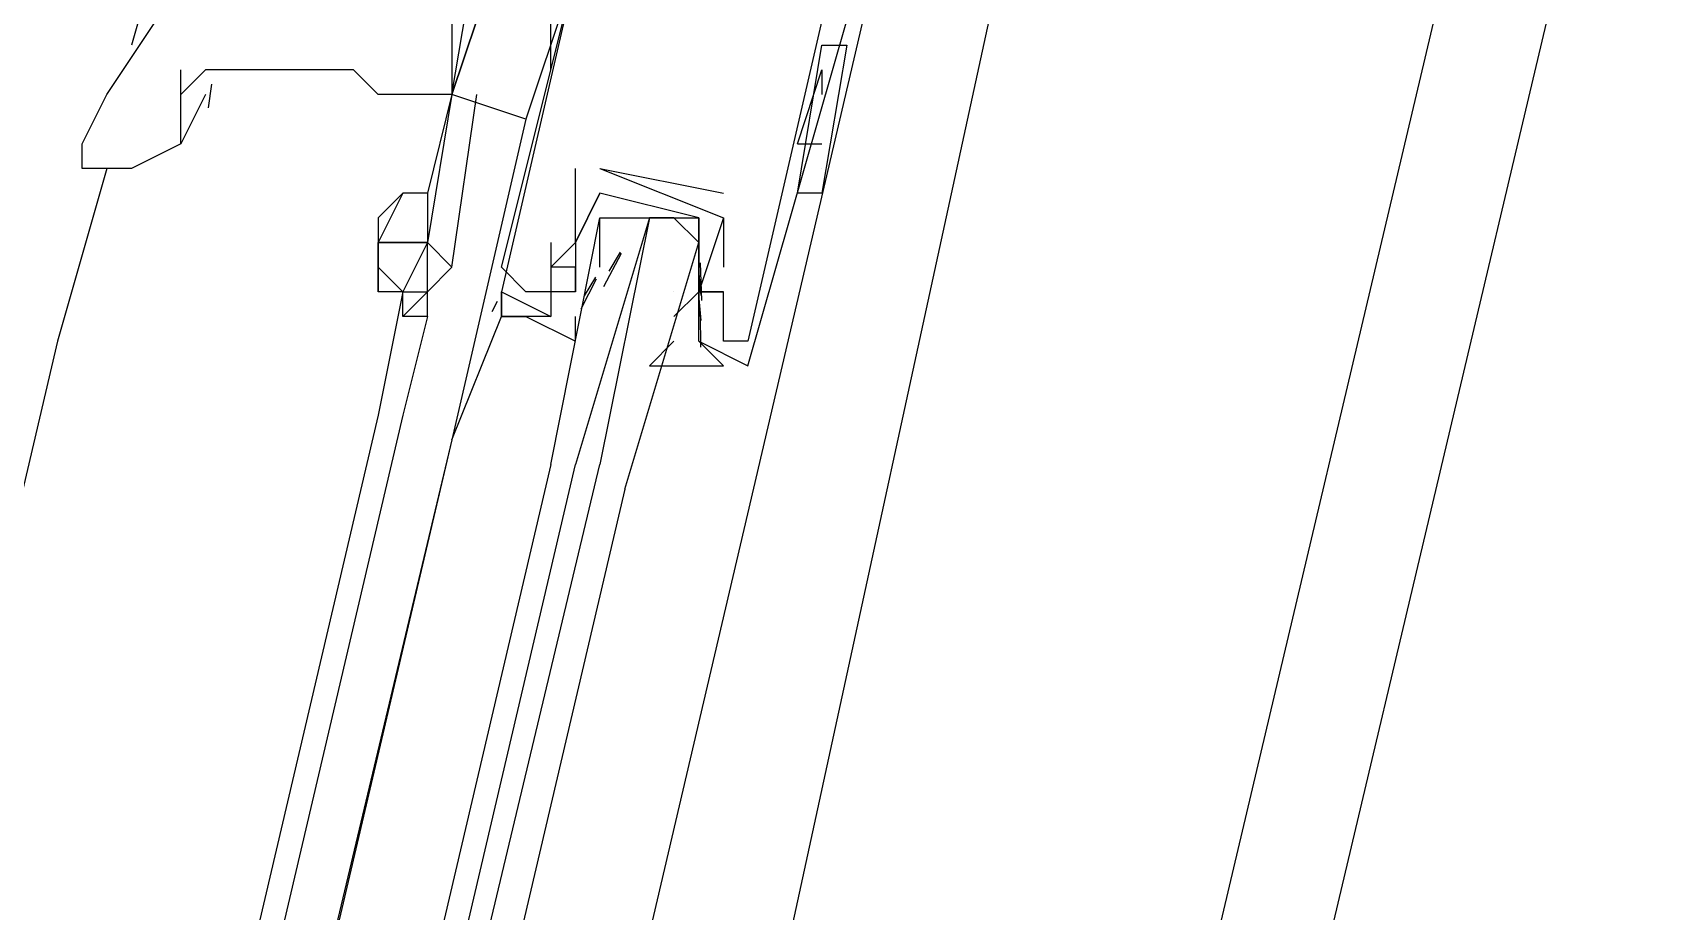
# Model space of a CAD drawing. Header units: feet. Extents: x -84 to 198, y -22 to 181.
# Drawn here: x 119.187 to 120.072, y 82.843 to 83.318 of the extents above; entities that cross this region are included whole.
import ezdxf

# ---------------------------------------------------------------- set-up
doc = ezdxf.new("R2010")
doc.units = ezdxf.units.FT
doc.layers.add('A-AREA-COMUN', color=252, linetype='CONTINUOUS')
doc.layers.add('A-LINEA', color=7, linetype='CONTINUOUS')

msp = doc.modelspace()

# ---------------------------------------------------------------- linework, layer by layer
at = {"layer": 'A-AREA-COMUN'}
msp.add_lwpolyline([(114.4, 59.8044), (114.528, 61.12), (116.08, 67.5733), (116.08, 68.16), (116.24, 68.2844), (117.792, 74.8089), (117.792, 75.4489), (118, 75.4844), (119.808, 83.8044), (120.64, 86.8444), (120.64, 87.4133), (120.8, 87.52), (121.36, 89.8844)], dxfattribs=at)
at = {"layer": 'A-LINEA'}
for p, q in [((119.5733, 83.0578), (119.6667, 83.4578)), ((119.2667, 83.4044), (119.24, 83.3111)), ((118.32, 76.4578), (119.96, 83.3911)), ((119.48, 83.3511), (119.4533, 83.2711)), ((119.4667, 83.2978), (119.4667, 83.3244)), ((119.6, 83.2311), (119.6133, 83.3111)), ((119.6, 83.2311), (119.6133, 83.3111)), ((119.6267, 83.3111), (119.6267, 83.3111)), ((119.6, 83.2578), (119.6133, 83.2978)), ((119.6133, 83.2978), (119.6133, 83.2844)), ((119.2832, 83.2899), (119.2814, 83.2771)), ((119.28, 83.2844), (119.2667, 83.2578)), ((119.4133, 83.2844), (119.4, 83.2311)), ((119.4133, 83.2844), (119.4133, 83.2844)), ((119.4133, 83.2844), (119.4133, 83.2844)), ((119.4133, 83.2844), (119.4133, 83.2844)), ((119.6, 83.2578), (119.6133, 83.2578)), ((119.2267, 83.2444), (119.2, 83.1511)), ((119.48, 83.2444), (119.48, 83.2444)), ((119.4933, 83.2444), (119.56, 83.2311)), ((119.4933, 83.2444), (119.4933, 83.2444)), ((119.4933, 83.2444), (119.4933, 83.2444)), ((119.6133, 83.2444), (119.6133, 83.2444)), ((119.4933, 83.2311), (119.4933, 83.2311)), ((119.4933, 83.2311), (119.4933, 83.2311)), ((119.56, 83.2311), (119.56, 83.2311)), ((119.4933, 83.2178), (119.4933, 83.2178)), ((119.52, 83.2178), (119.52, 83.2178)), ((119.56, 83.2178), (119.56, 83.2178)), ((119.56, 83.2178), (119.56, 83.2178)), ((119.4667, 83.2044), (119.4667, 83.2044)), ((119.48, 83.2044), (119.48, 83.2044)), ((119.48, 83.2044), (119.48, 83.2044)), ((119.4933, 83.2044), (119.4933, 83.2044)), ((119.4953, 83.1806), (119.505, 83.1986)), ((119.4982, 83.1889), (119.5044, 83.1991)), ((119.44, 83.1911), (119.44, 83.1911)), ((119.4667, 83.1911), (119.4667, 83.1911)), ((119.48, 83.1911), (119.48, 83.1911)), ((119.48, 83.1778), (119.48, 83.1911)), ((119.4933, 83.1911), (119.4933, 83.1911)), ((119.5467, 83.1911), (119.5467, 83.1911)), ((119.5475, 83.1934), (119.5481, 83.173)), ((119.56, 83.1911), (119.56, 83.1911)), ((119.4831, 83.1686), (119.4915, 83.1848)), ((119.4849, 83.1756), (119.4911, 83.1857)), ((119.5468, 83.1876), (119.5478, 83.1757)), ((119.3867, 83.1778), (119.3733, 83.1111)), ((119.3867, 83.1778), (119.3867, 83.1778)), ((119.4351, 83.1671), (119.4379, 83.1727)), ((119.4351, 83.1671), (119.4379, 83.1727)), ((119.4351, 83.1671), (119.4379, 83.1727)), ((119.44, 83.1778), (119.44, 83.1778)), ((119.4533, 83.1778), (119.4533, 83.1778)), ((119.4667, 83.1778), (119.4667, 83.1778)), ((119.48, 83.1778), (119.48, 83.1778)), ((119.5467, 83.1778), (119.5333, 83.1644)), ((119.5333, 83.1778), (119.5333, 83.1778)), ((119.5467, 83.1778), (119.5467, 83.1778)), ((119.5467, 83.1778), (119.5467, 83.1778)), ((119.5468, 83.1742), (119.5478, 83.1623)), ((119.56, 83.1778), (119.56, 83.1778)), ((119.56, 83.1778), (119.56, 83.1778)), ((119.4, 83.1644), (119.3867, 83.1111)), ((119.4667, 83.1644), (119.4667, 83.1644)), ((119.5333, 83.1644), (119.5333, 83.1644)), ((119.5467, 83.1644), (119.5467, 83.1644)), ((119.5474, 83.1662), (119.5477, 83.1479)), ((119.2, 83.1511), (118.5067, 80.1911)), ((119.5467, 83.1511), (119.5733, 83.1378)), ((119.5467, 83.1511), (119.5467, 83.1511)), ((119.56, 83.1511), (119.56, 83.1511)), ((119.5733, 83.1511), (119.5733, 83.1511)), ((119.5733, 83.1511), (119.5733, 83.1511)), ((119.5733, 83.1378), (119.5733, 83.1378)), ((119.3733, 83.1111), (118.68, 80.1511)), ((119.3867, 83.1111), (118.6933, 80.1511)), ((119.4133, 83.0978), (118.7067, 80.1378)), ((119.4133, 83.0978), (118.72, 80.1511)), ((118.88, 80.0978), (119.5733, 83.0578))]:
    msp.add_line(p, q, dxfattribs=at)
for points in [[(117.0933, 59.0178), (114.4, 59.6578), (118.2, 75.6978), (122, 91.7511), (124.68, 91.1111)], [(119.44, 83.1911), (119.48, 83.3511), (119.4933, 83.3511), (119.4933, 83.3778), (119.5067, 83.3778), (119.5333, 83.3778), (119.52, 83.3778), (119.5867, 83.3644), (119.6, 83.3644), (119.6, 83.3511), (119.6133, 83.3511), (119.6, 83.3244), (119.6133, 83.3244), (119.5733, 83.1511), (119.56, 83.1511), (119.56, 83.1778), (119.56, 83.1778)], [(119.5733, 83.1378), (119.6267, 83.3244), (119.6133, 83.3244), (119.6267, 83.3778)], [(119.4267, 83.3644), (119.4267, 83.3511), (119.4133, 83.3244), (119.4133, 83.2978), (119.4133, 83.2844), (119.4133, 83.2844), (119.4, 83.2311)], [(119.4533, 83.2711), (119.4133, 83.2844), (119.44, 83.3644), (119.48, 83.3511)], [(119.4133, 83.2844), (119.4133, 83.2844), (119.4267, 83.3644), (119.44, 83.3644), (119.4133, 83.2844), (119.4133, 83.2844), (119.4133, 83.2844)], [(119.2133, 83.2578), (119.2267, 83.2844), (119.2533, 83.3244), (119.32, 83.3511)], [(119.48, 83.3511), (119.44, 83.1778), (119.4667, 83.1644)], [(119.6133, 83.3111), (119.6267, 83.3111), (119.6133, 83.2311), (119.6, 83.2311)], [(119.4133, 83.2844), (119.3867, 83.2844), (119.3733, 83.2844), (119.36, 83.2978), (119.3467, 83.2978), (119.3333, 83.2978), (119.32, 83.2978), (119.3067, 83.2978), (119.2933, 83.2978), (119.28, 83.2978), (119.2667, 83.2844)], [(119.2667, 83.2578), (119.2667, 83.2711), (119.2667, 83.2978)], [(119.4133, 83.2844), (119.4, 83.2044), (119.4133, 83.1911), (119.4267, 83.2844)], [(119.4533, 83.2711), (119.4133, 83.0978), (119.44, 83.1644), (119.4533, 83.1644), (119.4533, 83.1644)], [(119.2667, 83.2578), (119.24, 83.2444), (119.2133, 83.2444), (119.2133, 83.2578)], [(119.48, 83.2044), (119.48, 83.2044), (119.48, 83.2444)], [(119.4933, 83.2444), (119.56, 83.2178), (119.5467, 83.1778), (119.56, 83.1778), (119.5467, 83.1778), (119.5467, 83.1644)], [(119.4, 83.2311), (119.4, 83.2311), (119.3867, 83.2311), (119.3733, 83.2178)], [(119.3867, 83.2311), (119.3733, 83.2044), (119.4, 83.2044)], [(119.4, 83.2311), (119.4, 83.2044), (119.4, 83.2044), (119.4, 83.2044)], [(119.4933, 83.2311), (119.48, 83.2044), (119.48, 83.1911), (119.48, 83.1778), (119.4667, 83.1778), (119.4667, 83.1644), (119.4533, 83.1644), (119.48, 83.1511), (119.48, 83.1644)], [(119.48, 83.1911), (119.4667, 83.1911), (119.48, 83.2044), (119.4933, 83.2311)], [(119.5333, 83.1511), (119.52, 83.1378), (119.56, 83.1378), (119.5467, 83.1511), (119.5467, 83.1644), (119.5467, 83.1778), (119.5467, 83.1911), (119.5467, 83.2178), (119.4933, 83.2311)], [(119.3733, 83.2178), (119.3733, 83.2044), (119.3733, 83.2044)], [(119.4667, 83.0844), (119.4933, 83.2178), (119.5067, 83.2178), (119.52, 83.2178), (119.48, 83.0844)], [(119.4933, 83.1911), (119.4933, 83.2044), (119.4933, 83.2178), (119.5467, 83.2178), (119.5467, 83.1911), (119.5467, 83.1778)], [(119.5067, 83.0711), (119.5467, 83.2044), (119.5333, 83.2178), (119.52, 83.2178), (119.4933, 83.0844)], [(119.56, 83.2178), (119.56, 83.2178), (119.56, 83.1911)], [(119.4, 83.2044), (119.3733, 83.2044), (119.3733, 83.1911), (119.3867, 83.1778)], [(119.3733, 83.1911), (119.3733, 83.1911), (119.3733, 83.2044), (119.3733, 83.2044), (119.3733, 83.2044), (119.3733, 83.2044)], [(119.3867, 83.1778), (119.4, 83.1778), (119.4, 83.2044), (119.3867, 83.1778)], [(119.4667, 83.2044), (119.4667, 83.1778), (119.4533, 83.1778), (119.44, 83.1911)], [(119.4, 83.1644), (119.3867, 83.1644), (119.3867, 83.1778), (119.3733, 83.1778), (119.3733, 83.1911)], [(119.3733, 83.1911), (119.3733, 83.1911), (119.3733, 83.1778)], [(119.4, 83.1778), (119.4, 83.1778), (119.4133, 83.1911)], [(119.4, 83.1644), (119.4, 83.1778), (119.3867, 83.1644)], [(119.44, 83.1644), (119.44, 83.1778), (119.44, 83.1644), (119.4533, 83.1644)], [(119.44, 83.1644), (119.44, 83.1778), (119.44, 83.1644), (119.4533, 83.1644)], [(119.44, 83.1644), (119.44, 83.1778), (119.44, 83.1644), (119.4533, 83.1644)], [(119.4533, 83.1644), (119.4533, 83.1644), (119.44, 83.1644)], [(119.4533, 83.1644), (119.4533, 83.1644), (119.44, 83.1644)], [(119.4667, 83.0844), (118.76, 80.0711), (118.7733, 80.0578), (118.7733, 80.0711), (119.48, 83.0844)], [(119.5067, 83.0711), (118.8, 80.0578), (118.7867, 80.0578), (118.7733, 80.0711), (119.4933, 83.0844)]]:
    msp.add_lwpolyline(points, dxfattribs=at)

doc.saveas('drawing.dxf')
